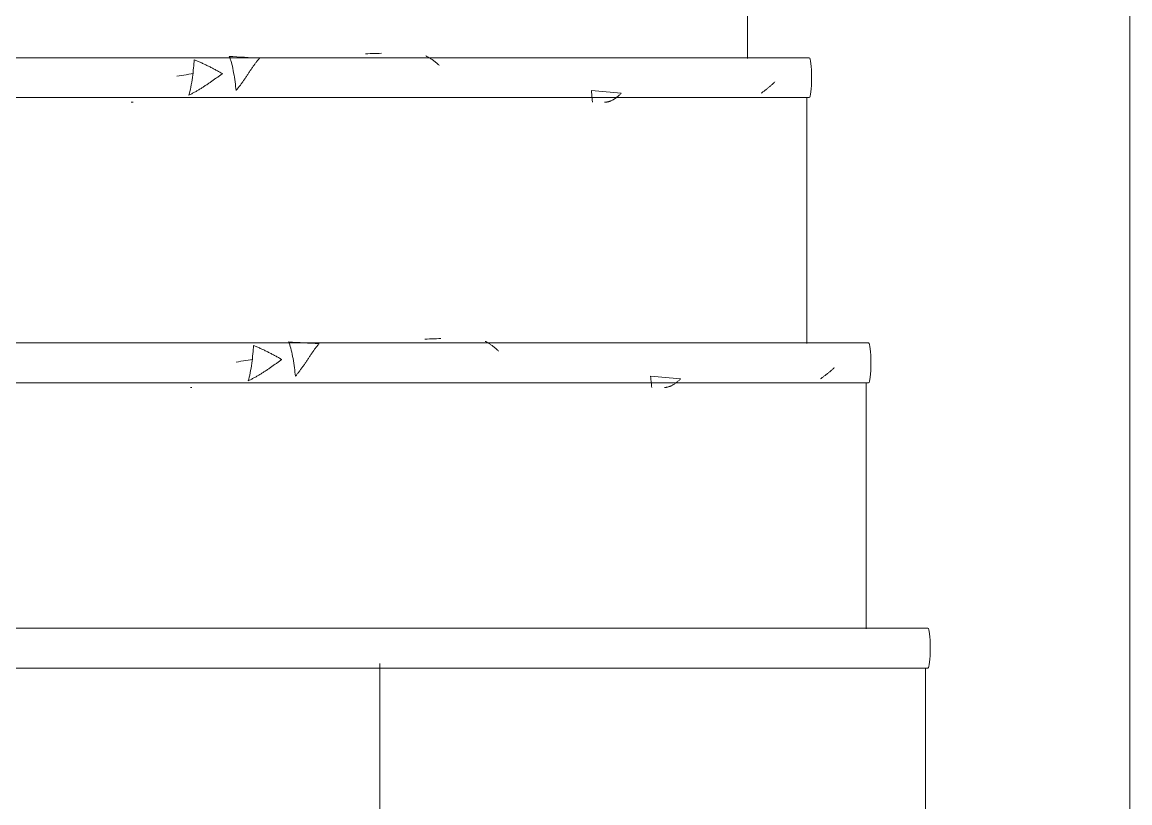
# Model space of a CAD drawing. Header units: millimetres. Extents: x -2100 to 124761, y -10432 to 93550.
# Drawn here: x 30971 to 31526, y -659 to -268 of the extents above; entities that cross this region are included whole.
import ezdxf

# ---------------------------------------------------------------- set-up
doc = ezdxf.new("R2010")
doc.units = ezdxf.units.MM
doc.linetypes.add('Centre', pattern=[31.75, 6.35, -4.7625, 15.875, -4.7625])
for name, color, linetype, lineweight in [('NET THAY 1', 41, 'Continuous', 5), ('NET-THAY', 2, 'Continuous', 9), ('TRUC', 225, 'Continuous', 5)]:
    doc.layers.add(name, color=color, linetype=linetype, lineweight=lineweight)

# ---------------------------------------------------------------- blocks, each defined once
blk = doc.blocks.new('FP_6-MẶT ĐỨNG TRỤC A-Q')
at = {"layer": 'NET THAY 1'}
for p, q in [((31424.51, -571.43), (22887.32, -571.43)), ((22887.32, -591.43), (31424.51, -591.43))]:
    blk.add_line(p, q, dxfattribs=at)
blk = doc.blocks.new('FP_7-MẶT ĐỨNG TRỤC A-Q')
at = {"layer": 'NET THAY 1'}
for p, q in [((31173.64, -426.64), (31172.48, -426.69)), ((31174.8, -426.59), (31173.64, -426.64)), ((31175.95, -426.55), (31174.8, -426.59)), ((31177.11, -426.51), (31175.95, -426.55)), ((31178.27, -426.47), (31177.11, -426.51)), ((31179.42, -426.43), (31178.27, -426.47)), ((31180.58, -426.4), (31179.42, -426.43)), ((31394.78, -428.57), (22887.32, -428.57)), ((31086.56, -431.79), (31086.47, -432.85)), ((31086.64, -430.8), (31086.56, -431.79)), ((31086.71, -429.89), (31086.64, -430.8)), ((31087.13, -430.03), (31086.71, -429.87)), ((31087.56, -430.2), (31087.13, -430.03)), ((31087.98, -430.38), (31087.56, -430.2)), ((31088.4, -430.55), (31087.98, -430.38)), ((31088.82, -430.73), (31088.4, -430.55)), ((31089.24, -430.91), (31088.82, -430.73)), ((31089.66, -431.1), (31089.24, -430.91)), ((31090.08, -431.29), (31089.66, -431.1)), ((31090.5, -431.47), (31090.08, -431.29)), ((31090.92, -431.67), (31090.5, -431.47)), ((31091.34, -431.86), (31090.92, -431.67)), ((31091.76, -432.06), (31091.34, -431.86)), ((31092.18, -432.26), (31091.76, -432.06)), ((31092.59, -432.46), (31092.18, -432.26)), ((31093.01, -432.66), (31092.59, -432.46)), ((31093.43, -432.87), (31093.01, -432.66)), ((31106.16, -428.18), (31104.25, -428.07)), ((31104.25, -428.07), (31104.54, -428.72)), ((31104.54, -428.72), (31104.82, -429.46)), ((31104.82, -429.46), (31105.08, -430.28)), ((31105.08, -430.28), (31105.34, -431.17)), ((31105.34, -431.17), (31105.59, -432.12)), ((31105.59, -432.12), (31105.83, -433.13)), ((31108.06, -428.29), (31106.16, -428.18)), ((31109.97, -428.4), (31108.06, -428.29)), ((31111.87, -428.52), (31109.97, -428.4)), ((31113.78, -428.64), (31111.87, -428.52)), ((31115.68, -428.76), (31113.78, -428.64)), ((31117.58, -428.89), (31115.68, -428.76)), ((31116.69, -432.57), (31116.48, -432.86)), ((31116.89, -432.28), (31116.69, -432.57)), ((31117.1, -432), (31116.89, -432.28)), ((31117.3, -431.72), (31117.1, -432)), ((31117.5, -431.44), (31117.3, -431.72)), ((31117.71, -431.18), (31117.5, -431.44)), ((31119.49, -429.02), (31117.58, -428.89)), ((31117.91, -430.91), (31117.71, -431.18)), ((31118.11, -430.65), (31117.91, -430.91)), ((31118.31, -430.4), (31118.11, -430.65)), ((31118.5, -430.15), (31118.31, -430.4)), ((31118.7, -429.91), (31118.5, -430.15)), ((31118.9, -429.68), (31118.7, -429.91)), ((31119.1, -429.45), (31118.9, -429.68)), ((31119.29, -429.23), (31119.1, -429.45)), ((31119.49, -429.02), (31119.29, -429.23)), ((31203.03, -427.93), (31202.74, -427.78)), ((31203.31, -428.08), (31203.03, -427.93)), ((31203.6, -428.23), (31203.31, -428.08)), ((31203.88, -428.39), (31203.6, -428.23)), ((31204.16, -428.56), (31203.88, -428.39)), ((31204.45, -428.73), (31204.16, -428.56)), ((31204.73, -428.91), (31204.45, -428.73)), ((31205.01, -429.1), (31204.73, -428.91)), ((31205.3, -429.28), (31205.01, -429.1)), ((31205.58, -429.48), (31205.3, -429.28)), ((31205.86, -429.68), (31205.58, -429.48)), ((31206.14, -429.88), (31205.86, -429.68)), ((31206.42, -430.09), (31206.14, -429.88)), ((31206.7, -430.3), (31206.42, -430.09)), ((31206.98, -430.52), (31206.7, -430.3)), ((31207.25, -430.74), (31206.98, -430.52)), ((31207.53, -430.97), (31207.25, -430.74)), ((31207.81, -431.2), (31207.53, -430.97)), ((31208.08, -431.44), (31207.81, -431.2)), ((31208.36, -431.68), (31208.08, -431.44)), ((31208.63, -431.92), (31208.36, -431.68)), ((31208.91, -432.17), (31208.63, -431.92)), ((31209.18, -432.42), (31208.91, -432.17)), ((31209.45, -432.67), (31209.18, -432.42)), ((31079.22, -437.96), (31078.04, -438.15)), ((31080.4, -437.77), (31079.22, -437.96)), ((31081.58, -437.58), (31080.4, -437.77)), ((31082.75, -437.38), (31081.58, -437.58)), ((31083.93, -437.19), (31082.75, -437.38)), ((31085.1, -437), (31083.93, -437.19)), ((31086.28, -436.81), (31085.1, -437)), ((31085.96, -437.55), (31085.8, -438.78)), ((31086.11, -436.33), (31085.96, -437.55)), ((31086.24, -435.13), (31086.11, -436.33)), ((31086.36, -433.97), (31086.24, -435.13)), ((31086.47, -432.85), (31086.36, -433.97)), ((31093.84, -433.08), (31093.43, -432.87)), ((31094.26, -433.29), (31093.84, -433.08)), ((31094.67, -433.5), (31094.26, -433.29)), ((31095.09, -433.71), (31094.67, -433.5)), ((31095.5, -433.93), (31095.09, -433.71)), ((31095.91, -434.15), (31095.5, -433.93)), ((31096.33, -434.37), (31095.91, -434.15)), ((31096.74, -434.59), (31096.33, -434.37)), ((31097.15, -434.81), (31096.74, -434.59)), ((31097.56, -435.03), (31097.15, -434.81)), ((31097.98, -435.25), (31097.56, -435.03)), ((31098.39, -435.48), (31097.98, -435.25)), ((31098.8, -435.71), (31098.39, -435.48)), ((31098.8, -438.32), (31098.46, -438.56)), ((31099.21, -435.93), (31098.8, -435.71)), ((31099.15, -438.07), (31098.8, -438.32)), ((31099.49, -437.83), (31099.15, -438.07)), ((31099.61, -436.16), (31099.21, -435.93)), ((31099.82, -437.58), (31099.49, -437.83)), ((31100.02, -436.39), (31099.61, -436.16)), ((31100.16, -437.34), (31099.82, -437.58)), ((31100.43, -436.62), (31100.02, -436.39)), ((31100.5, -437.1), (31100.16, -437.34)), ((31100.84, -436.85), (31100.43, -436.62)), ((31100.84, -436.85), (31100.5, -437.1)), ((31105.83, -433.13), (31106.06, -434.19)), ((31106.06, -434.19), (31106.27, -435.29)), ((31106.27, -435.29), (31106.47, -436.41)), ((31106.47, -436.41), (31106.66, -437.56)), ((31106.66, -437.56), (31106.84, -438.71)), ((31112.82, -438.3), (31112.6, -438.64)), ((31113.04, -437.97), (31112.82, -438.3)), ((31113.27, -437.64), (31113.04, -437.97)), ((31113.49, -437.3), (31113.27, -437.64)), ((31113.71, -436.97), (31113.49, -437.3)), ((31113.93, -436.64), (31113.71, -436.97)), ((31114.15, -436.32), (31113.93, -436.64)), ((31114.36, -435.99), (31114.15, -436.32)), ((31114.58, -435.66), (31114.36, -435.99)), ((31114.8, -435.34), (31114.58, -435.66)), ((31115.01, -435.02), (31114.8, -435.34)), ((31115.22, -434.7), (31115.01, -435.02)), ((31115.44, -434.39), (31115.22, -434.7)), ((31115.65, -434.08), (31115.44, -434.39)), ((31115.86, -433.77), (31115.65, -434.08)), ((31116.07, -433.46), (31115.86, -433.77)), ((31116.27, -433.16), (31116.07, -433.46)), ((31116.48, -432.86), (31116.27, -433.16)), ((31085.01, -443.55), (31084.78, -444.65)), ((31085.23, -442.4), (31085.01, -443.55)), ((31085.43, -441.22), (31085.23, -442.4)), ((31085.62, -440), (31085.43, -441.22)), ((31085.8, -438.78), (31085.62, -440)), ((31090.82, -443.77), (31090.47, -444)), ((31091.17, -443.55), (31090.82, -443.77)), ((31091.53, -443.33), (31091.17, -443.55)), ((31091.88, -443.1), (31091.53, -443.33)), ((31092.23, -442.87), (31091.88, -443.1)), ((31092.58, -442.64), (31092.23, -442.87)), ((31092.93, -442.41), (31092.58, -442.64)), ((31093.28, -442.18), (31092.93, -442.41)), ((31093.63, -441.94), (31093.28, -442.18)), ((31093.98, -441.71), (31093.63, -441.94)), ((31094.33, -441.47), (31093.98, -441.71)), ((31094.68, -441.23), (31094.33, -441.47)), ((31095.02, -440.99), (31094.68, -441.23)), ((31095.37, -440.75), (31095.02, -440.99)), ((31095.72, -440.51), (31095.37, -440.75)), ((31096.06, -440.27), (31095.72, -440.51)), ((31096.41, -440.02), (31096.06, -440.27)), ((31096.75, -439.78), (31096.41, -440.02)), ((31097.09, -439.54), (31096.75, -439.78)), ((31097.44, -439.29), (31097.09, -439.54)), ((31097.78, -439.05), (31097.44, -439.29)), ((31098.12, -438.81), (31097.78, -439.05)), ((31098.46, -438.56), (31098.12, -438.81)), ((31106.84, -438.71), (31107, -439.86)), ((31107, -439.86), (31107.15, -441.01)), ((31107.15, -441.01), (31107.29, -442.12)), ((31107.29, -442.12), (31107.42, -443.21)), ((31107.42, -443.21), (31107.53, -444.26)), ((31108.86, -443.8), (31108.61, -444.1)), ((31109.1, -443.49), (31108.86, -443.8)), ((31109.34, -443.18), (31109.1, -443.49)), ((31109.58, -442.87), (31109.34, -443.18)), ((31109.82, -442.56), (31109.58, -442.87)), ((31110.05, -442.24), (31109.82, -442.56)), ((31110.29, -441.92), (31110.05, -442.24)), ((31110.52, -441.6), (31110.29, -441.92)), ((31110.76, -441.28), (31110.52, -441.6)), ((31110.99, -440.95), (31110.76, -441.28)), ((31111.22, -440.62), (31110.99, -440.95)), ((31111.46, -440.3), (31111.22, -440.62)), ((31111.69, -439.96), (31111.46, -440.3)), ((31111.91, -439.63), (31111.69, -439.96)), ((31112.14, -439.3), (31111.91, -439.63)), ((31112.37, -438.97), (31112.14, -439.3)), ((31112.6, -438.64), (31112.37, -438.97)), ((31374.47, -443.7), (31374.18, -443.94)), ((31374.76, -443.46), (31374.47, -443.7)), ((31375.05, -443.22), (31374.76, -443.46)), ((31375.33, -442.97), (31375.05, -443.22)), ((31375.62, -442.73), (31375.33, -442.97)), ((31375.9, -442.48), (31375.62, -442.73)), ((31376.19, -442.23), (31375.9, -442.48)), ((31376.47, -441.98), (31376.19, -442.23)), ((31376.76, -441.73), (31376.47, -441.98)), ((31377.04, -441.47), (31376.76, -441.73)), ((31377.32, -441.22), (31377.04, -441.47)), ((31377.6, -440.96), (31377.32, -441.22)), ((22887.32, -448.57), (31394.78, -448.57)), ((31084.27, -446.65), (31084.01, -447.54)), ((31084.38, -447.35), (31084.01, -447.52)), ((31084.53, -445.69), (31084.27, -446.65)), ((31084.74, -447.18), (31084.38, -447.35)), ((31084.78, -444.65), (31084.53, -445.69)), ((31085.1, -447), (31084.74, -447.18)), ((31085.46, -446.82), (31085.1, -447)), ((31085.82, -446.64), (31085.46, -446.82)), ((31086.18, -446.45), (31085.82, -446.64)), ((31086.54, -446.26), (31086.18, -446.45)), ((31086.9, -446.07), (31086.54, -446.26)), ((31087.26, -445.88), (31086.9, -446.07)), ((31087.62, -445.68), (31087.26, -445.88)), ((31087.97, -445.48), (31087.62, -445.68)), ((31088.33, -445.27), (31087.97, -445.48)), ((31088.69, -445.07), (31088.33, -445.27)), ((31089.05, -444.86), (31088.69, -445.07)), ((31089.4, -444.64), (31089.05, -444.86)), ((31089.76, -444.43), (31089.4, -444.64)), ((31090.11, -444.21), (31089.76, -444.43)), ((31090.47, -444), (31090.11, -444.21)), ((31107.53, -444.26), (31107.63, -445.26)), ((31107.88, -444.97), (31107.63, -445.25)), ((31108.13, -444.68), (31107.88, -444.97)), ((31108.37, -444.39), (31108.13, -444.68)), ((31108.61, -444.1), (31108.37, -444.39)), ((31287.48, -445.44), (31285.61, -445.27)), ((31285.61, -445.27), (31285.7, -446.18)), ((31285.7, -446.18), (31285.78, -447.03)), ((31285.78, -447.03), (31285.85, -447.8)), ((31285.85, -447.8), (31285.91, -448.51)), ((31285.91, -448.51), (31285.96, -449.12)), ((31285.96, -449.12), (31286.01, -449.66)), ((31289.35, -445.61), (31287.48, -445.44)), ((31291.22, -445.77), (31289.35, -445.61)), ((31293.09, -445.94), (31291.22, -445.77)), ((31294.96, -446.1), (31293.09, -445.94)), ((31296.83, -446.26), (31294.96, -446.1)), ((31298.7, -446.42), (31296.83, -446.26)), ((31297.25, -449.31), (31296.99, -449.47)), ((31297.51, -449.15), (31297.25, -449.31)), ((31297.76, -448.97), (31297.51, -449.15)), ((31298.02, -448.79), (31297.76, -448.97)), ((31298.28, -448.6), (31298.02, -448.79)), ((31298.54, -448.4), (31298.28, -448.6)), ((31298.79, -448.2), (31298.54, -448.4)), ((31300.57, -446.58), (31298.7, -446.42)), ((31299.05, -447.99), (31298.79, -448.2)), ((31299.3, -447.77), (31299.05, -447.99)), ((31299.56, -447.54), (31299.3, -447.77)), ((31299.81, -447.31), (31299.56, -447.54)), ((31300.06, -447.07), (31299.81, -447.31)), ((31300.31, -446.83), (31300.06, -447.07)), ((31300.57, -446.58), (31300.31, -446.83)), ((31370.97, -446.36), (31370.68, -446.56)), ((31371.27, -446.16), (31370.97, -446.36)), ((31371.56, -445.95), (31371.27, -446.16)), ((31371.85, -445.74), (31371.56, -445.95)), ((31372.15, -445.52), (31371.85, -445.74)), ((31372.44, -445.3), (31372.15, -445.52)), ((31372.73, -445.08), (31372.44, -445.3)), ((31373.02, -444.86), (31372.73, -445.08)), ((31373.31, -444.63), (31373.02, -444.86)), ((31373.6, -444.4), (31373.31, -444.63)), ((31373.89, -444.17), (31373.6, -444.4)), ((31374.18, -443.94), (31373.89, -444.17)), ((31055.31, -450.87), (31055.09, -450.85)), ((31055.53, -450.89), (31055.31, -450.87)), ((31055.75, -450.9), (31055.53, -450.89)), ((31286.01, -449.66), (31286.06, -450.1)), ((31286.06, -450.1), (31286.1, -450.45)), ((31286.1, -450.45), (31286.13, -450.7)), ((31286.13, -450.7), (31286.17, -450.85)), ((31292.78, -450.88), (31292.52, -450.9)), ((31293.05, -450.86), (31292.78, -450.88)), ((31293.31, -450.83), (31293.05, -450.86)), ((31293.58, -450.79), (31293.31, -450.83)), ((31293.84, -450.74), (31293.58, -450.79)), ((31294.1, -450.68), (31293.84, -450.74)), ((31294.37, -450.61), (31294.1, -450.68)), ((31294.63, -450.54), (31294.37, -450.61)), ((31294.89, -450.45), (31294.63, -450.54)), ((31295.16, -450.36), (31294.89, -450.45)), ((31295.42, -450.26), (31295.16, -450.36)), ((31295.68, -450.15), (31295.42, -450.26)), ((31295.94, -450.03), (31295.68, -450.15)), ((31296.21, -449.9), (31295.94, -450.03)), ((31296.47, -449.77), (31296.21, -449.9)), ((31296.73, -449.62), (31296.47, -449.77)), ((31296.99, -449.47), (31296.73, -449.62))]:
    blk.add_line(p, q, dxfattribs=at)
blk = doc.blocks.new('FP_8-MẶT ĐỨNG TRỤC A-Q')
at = {"layer": 'NET THAY 1'}
for p, q in [((31365.06, -285.71), (22887.32, -285.71)), ((31056.88, -287.69), (31056.8, -288.66)), ((31056.95, -286.8), (31056.88, -287.69)), ((31057.37, -286.94), (31056.95, -286.78)), ((31057.8, -287.11), (31057.37, -286.94)), ((31058.22, -287.28), (31057.8, -287.11)), ((31058.64, -287.45), (31058.22, -287.28)), ((31059.06, -287.62), (31058.64, -287.45)), ((31059.48, -287.8), (31059.06, -287.62)), ((31059.91, -287.98), (31059.48, -287.8)), ((31060.33, -288.16), (31059.91, -287.98)), ((31060.75, -288.35), (31060.33, -288.16)), ((31061.17, -288.54), (31060.75, -288.35)), ((31076.39, -285.15), (31074.49, -285.04)), ((31074.49, -285.05), (31074.78, -285.67)), ((31074.78, -285.67), (31075.05, -286.39)), ((31075.05, -286.39), (31075.33, -287.18)), ((31075.33, -287.18), (31075.59, -288.05)), ((31075.59, -288.05), (31075.84, -288.99)), ((31078.3, -285.25), (31076.39, -285.15)), ((31080.2, -285.36), (31078.3, -285.25)), ((31082.11, -285.48), (31080.2, -285.36)), ((31084.01, -285.59), (31082.11, -285.48)), ((31085.92, -285.71), (31084.01, -285.59)), ((31087.82, -285.83), (31085.92, -285.71)), ((31087.75, -288.32), (31087.55, -288.59)), ((31087.95, -288.06), (31087.75, -288.32)), ((31089.72, -285.95), (31087.82, -285.83)), ((31088.15, -287.8), (31087.95, -288.06)), ((31088.35, -287.55), (31088.15, -287.8)), ((31088.55, -287.3), (31088.35, -287.55)), ((31088.75, -287.06), (31088.55, -287.3)), ((31088.94, -286.82), (31088.75, -287.06)), ((31089.14, -286.6), (31088.94, -286.82)), ((31089.33, -286.38), (31089.14, -286.6)), ((31089.53, -286.16), (31089.33, -286.38)), ((31089.72, -285.95), (31089.53, -286.16)), ((31143.87, -283.7), (31142.71, -283.75)), ((31145.03, -283.66), (31143.87, -283.7)), ((31146.18, -283.62), (31145.03, -283.66)), ((31147.34, -283.59), (31146.18, -283.62)), ((31148.5, -283.55), (31147.34, -283.59)), ((31149.65, -283.52), (31148.5, -283.55)), ((31150.81, -283.5), (31149.65, -283.52)), ((31173.26, -284.91), (31172.97, -284.77)), ((31173.55, -285.05), (31173.26, -284.91)), ((31173.83, -285.2), (31173.55, -285.05)), ((31174.12, -285.35), (31173.83, -285.2)), ((31174.4, -285.52), (31174.12, -285.35)), ((31174.68, -285.68), (31174.4, -285.52)), ((31174.97, -285.85), (31174.68, -285.68)), ((31175.25, -286.03), (31174.97, -285.85)), ((31175.53, -286.21), (31175.25, -286.03)), ((31175.82, -286.4), (31175.53, -286.21)), ((31176.1, -286.59), (31175.82, -286.4)), ((31176.38, -286.79), (31176.1, -286.59)), ((31176.66, -287), (31176.38, -286.79)), ((31176.94, -287.2), (31176.66, -287)), ((31177.22, -287.42), (31176.94, -287.2)), ((31177.5, -287.63), (31177.22, -287.42)), ((31177.77, -287.86), (31177.5, -287.63)), ((31178.05, -288.08), (31177.77, -287.86)), ((31178.33, -288.31), (31178.05, -288.08)), ((31178.61, -288.55), (31178.33, -288.31)), ((31054.19, -294.01), (31053.02, -294.2)), ((31055.37, -293.82), (31054.19, -294.01)), ((31056.54, -293.63), (31055.37, -293.82)), ((31056.37, -293.15), (31056.23, -294.36)), ((31056.5, -291.96), (31056.37, -293.15)), ((31056.61, -290.81), (31056.5, -291.96)), ((31056.72, -289.7), (31056.61, -290.81)), ((31056.8, -288.66), (31056.72, -289.7)), ((31061.59, -288.73), (31061.17, -288.54)), ((31062, -288.92), (31061.59, -288.73)), ((31062.42, -289.12), (31062, -288.92)), ((31062.84, -289.32), (31062.42, -289.12)), ((31063.26, -289.52), (31062.84, -289.32)), ((31063.68, -289.72), (31063.26, -289.52)), ((31064.09, -289.93), (31063.68, -289.72)), ((31064.51, -290.13), (31064.09, -289.93)), ((31064.92, -290.34), (31064.51, -290.13)), ((31065.34, -290.55), (31064.92, -290.34)), ((31065.75, -290.77), (31065.34, -290.55)), ((31066.17, -290.98), (31065.75, -290.77)), ((31066.58, -291.2), (31066.17, -290.98)), ((31067, -291.42), (31066.58, -291.2)), ((31067.41, -291.64), (31067, -291.42)), ((31067.82, -291.86), (31067.41, -291.64)), ((31068.23, -292.08), (31067.82, -291.86)), ((31068.64, -292.3), (31068.23, -292.08)), ((31069.05, -292.53), (31068.64, -292.3)), ((31069.46, -292.76), (31069.05, -292.53)), ((31069.87, -292.98), (31069.46, -292.76)), ((31070.28, -293.21), (31069.87, -292.98)), ((31070.69, -293.44), (31070.28, -293.21)), ((31070.76, -293.91), (31070.43, -294.15)), ((31071.1, -293.67), (31070.69, -293.44)), ((31071.1, -293.67), (31070.76, -293.91)), ((31075.84, -288.99), (31076.08, -289.98)), ((31076.08, -289.98), (31076.31, -291.03)), ((31076.31, -291.03), (31076.53, -292.11)), ((31076.53, -292.11), (31076.73, -293.23)), ((31076.73, -293.23), (31076.93, -294.37)), ((31083.97, -293.79), (31083.75, -294.12)), ((31084.19, -293.46), (31083.97, -293.79)), ((31084.41, -293.13), (31084.19, -293.46)), ((31084.62, -292.81), (31084.41, -293.13)), ((31084.84, -292.49), (31084.62, -292.81)), ((31085.05, -292.17), (31084.84, -292.49)), ((31085.27, -291.85), (31085.05, -292.17)), ((31085.48, -291.53), (31085.27, -291.85)), ((31085.69, -291.22), (31085.48, -291.53)), ((31085.9, -290.91), (31085.69, -291.22)), ((31086.11, -290.61), (31085.9, -290.91)), ((31086.32, -290.31), (31086.11, -290.61)), ((31086.52, -290.01), (31086.32, -290.31)), ((31086.73, -289.72), (31086.52, -290.01)), ((31086.94, -289.43), (31086.73, -289.72)), ((31087.14, -289.14), (31086.94, -289.43)), ((31087.34, -288.86), (31087.14, -289.14)), ((31087.55, -288.59), (31087.34, -288.86)), ((31178.88, -288.79), (31178.61, -288.55)), ((31179.16, -289.03), (31178.88, -288.79)), ((31179.43, -289.28), (31179.16, -289.03)), ((31179.7, -289.53), (31179.43, -289.28)), ((31049.49, -294.77), (31048.31, -294.97)), ((31050.66, -294.58), (31049.49, -294.77)), ((31051.84, -294.39), (31050.66, -294.58)), ((31053.02, -294.2), (31051.84, -294.39)), ((31055.51, -299.23), (31055.29, -300.39)), ((31055.71, -298.03), (31055.51, -299.23)), ((31055.9, -296.82), (31055.71, -298.03)), ((31056.07, -295.59), (31055.9, -296.82)), ((31056.23, -294.36), (31056.07, -295.59)), ((31062.86, -299.47), (31062.51, -299.7)), ((31063.21, -299.24), (31062.86, -299.47)), ((31063.56, -299), (31063.21, -299.24)), ((31063.91, -298.77), (31063.56, -299)), ((31064.26, -298.53), (31063.91, -298.77)), ((31064.6, -298.29), (31064.26, -298.53)), ((31064.95, -298.05), (31064.6, -298.29)), ((31065.3, -297.81), (31064.95, -298.05)), ((31065.64, -297.57), (31065.3, -297.81)), ((31065.99, -297.33), (31065.64, -297.57)), ((31066.33, -297.08), (31065.99, -297.33)), ((31066.68, -296.84), (31066.33, -297.08)), ((31067.02, -296.6), (31066.68, -296.84)), ((31067.36, -296.35), (31067.02, -296.6)), ((31067.71, -296.11), (31067.36, -296.35)), ((31068.05, -295.86), (31067.71, -296.11)), ((31068.39, -295.62), (31068.05, -295.86)), ((31068.73, -295.37), (31068.39, -295.62)), ((31069.07, -295.13), (31068.73, -295.37)), ((31069.41, -294.88), (31069.07, -295.13)), ((31069.75, -294.64), (31069.41, -294.88)), ((31070.09, -294.4), (31069.75, -294.64)), ((31070.43, -294.15), (31070.09, -294.4)), ((31076.93, -294.37), (31077.11, -295.52)), ((31077.11, -295.52), (31077.27, -296.68)), ((31077.27, -296.68), (31077.43, -297.82)), ((31077.43, -297.82), (31077.57, -298.95)), ((31077.57, -298.95), (31077.7, -300.05)), ((31080.1, -299.39), (31079.86, -299.71)), ((31080.33, -299.07), (31080.1, -299.39)), ((31080.57, -298.75), (31080.33, -299.07)), ((31080.8, -298.42), (31080.57, -298.75)), ((31081.03, -298.1), (31080.8, -298.42)), ((31081.27, -297.77), (31081.03, -298.1)), ((31081.5, -297.44), (31081.27, -297.77)), ((31081.73, -297.11), (31081.5, -297.44)), ((31081.96, -296.78), (31081.73, -297.11)), ((31082.19, -296.45), (31081.96, -296.78)), ((31082.41, -296.11), (31082.19, -296.45)), ((31082.64, -295.78), (31082.41, -296.11)), ((31082.86, -295.45), (31082.64, -295.78)), ((31083.09, -295.11), (31082.86, -295.45)), ((31083.31, -294.78), (31083.09, -295.11)), ((31083.53, -294.45), (31083.31, -294.78)), ((31083.75, -294.12), (31083.53, -294.45)), ((31345.9, -299.56), (31345.61, -299.81)), ((31346.18, -299.31), (31345.9, -299.56)), ((31346.47, -299.06), (31346.18, -299.31)), ((31346.75, -298.8), (31346.47, -299.06)), ((31347.03, -298.55), (31346.75, -298.8)), ((31347.32, -298.29), (31347.03, -298.55)), ((31347.6, -298.04), (31347.32, -298.29)), ((31347.88, -297.78), (31347.6, -298.04)), ((31054.57, -303.54), (31054.3, -304.45)), ((31054.67, -304.26), (31054.31, -304.44)), ((31054.82, -302.56), (31054.57, -303.54)), ((31055.03, -304.08), (31054.67, -304.26)), ((31055.06, -301.5), (31054.82, -302.56)), ((31055.39, -303.9), (31055.03, -304.08)), ((31055.29, -300.39), (31055.06, -301.5)), ((31055.75, -303.72), (31055.39, -303.9)), ((31056.11, -303.53), (31055.75, -303.72)), ((31056.47, -303.34), (31056.11, -303.53)), ((31056.83, -303.15), (31056.47, -303.34)), ((31057.19, -302.95), (31056.83, -303.15)), ((31057.55, -302.75), (31057.19, -302.95)), ((31057.91, -302.55), (31057.55, -302.75)), ((31058.26, -302.34), (31057.91, -302.55)), ((31058.62, -302.13), (31058.26, -302.34)), ((31058.98, -301.92), (31058.62, -302.13)), ((31059.33, -301.71), (31058.98, -301.92)), ((31059.69, -301.5), (31059.33, -301.71)), ((31060.04, -301.28), (31059.69, -301.5)), ((31060.4, -301.06), (31060.04, -301.28)), ((31060.75, -300.84), (31060.4, -301.06)), ((31061.1, -300.62), (31060.75, -300.84)), ((31061.46, -300.39), (31061.1, -300.62)), ((31061.81, -300.16), (31061.46, -300.39)), ((31062.16, -299.93), (31061.81, -300.16)), ((31062.51, -299.7), (31062.16, -299.93)), ((31077.7, -300.05), (31077.82, -301.11)), ((31077.82, -301.11), (31077.92, -302.12)), ((31078.17, -301.83), (31077.92, -302.11)), ((31078.41, -301.54), (31078.17, -301.83)), ((31078.66, -301.24), (31078.41, -301.54)), ((31078.9, -300.94), (31078.66, -301.24)), ((31079.14, -300.64), (31078.9, -300.94)), ((31079.38, -300.33), (31079.14, -300.64)), ((31079.62, -300.02), (31079.38, -300.33)), ((31079.86, -299.71), (31079.62, -300.02)), ((31257.77, -302.3), (31255.9, -302.13)), ((31255.9, -302.14), (31255.99, -303.09)), ((31255.99, -303.09), (31256.07, -303.97)), ((31256.07, -303.97), (31256.15, -304.79)), ((31256.15, -304.79), (31256.21, -305.52)), ((31259.64, -302.48), (31257.77, -302.3)), ((31261.51, -302.65), (31259.64, -302.48)), ((31263.38, -302.81), (31261.51, -302.65)), ((31265.25, -302.98), (31263.38, -302.81)), ((31267.12, -303.15), (31265.25, -302.98)), ((31268.99, -303.31), (31267.12, -303.15)), ((31269.09, -305.13), (31268.84, -305.34)), ((31270.86, -303.47), (31268.99, -303.31)), ((31269.35, -304.91), (31269.09, -305.13)), ((31269.6, -304.69), (31269.35, -304.91)), ((31269.85, -304.46), (31269.6, -304.69)), ((31270.11, -304.22), (31269.85, -304.46)), ((31270.36, -303.97), (31270.11, -304.22)), ((31270.61, -303.72), (31270.36, -303.97)), ((31270.86, -303.47), (31270.61, -303.72)), ((31341.27, -303.25), (31340.97, -303.45)), ((31341.56, -303.04), (31341.27, -303.25)), ((31341.85, -302.82), (31341.56, -303.04)), ((31342.15, -302.61), (31341.85, -302.82)), ((31342.44, -302.39), (31342.15, -302.61)), ((31342.73, -302.17), (31342.44, -302.39)), ((31343.02, -301.94), (31342.73, -302.17)), ((31343.31, -301.72), (31343.02, -301.94)), ((31343.6, -301.48), (31343.31, -301.72)), ((31343.89, -301.25), (31343.6, -301.48)), ((31344.18, -301.02), (31343.89, -301.25)), ((31344.47, -300.78), (31344.18, -301.02)), ((31344.75, -300.54), (31344.47, -300.78)), ((31345.04, -300.3), (31344.75, -300.54)), ((31345.33, -300.05), (31345.04, -300.3)), ((31345.61, -299.81), (31345.33, -300.05)), ((22887.32, -305.71), (31365.06, -305.71)), ((31025.58, -307.98), (31025.4, -307.95)), ((31025.77, -308), (31025.58, -307.98)), ((31025.96, -308.02), (31025.77, -308)), ((31026.15, -308.03), (31025.96, -308.02)), ((31026.33, -308.04), (31026.15, -308.03)), ((31256.21, -305.52), (31256.27, -306.17)), ((31256.27, -306.17), (31256.32, -306.73)), ((31256.32, -306.73), (31256.37, -307.2)), ((31256.37, -307.2), (31256.41, -307.57)), ((31256.41, -307.57), (31256.45, -307.83)), ((31256.45, -307.83), (31256.48, -307.99)), ((31262.83, -308.02), (31262.56, -308.04)), ((31263.09, -308), (31262.83, -308.02)), ((31263.36, -307.97), (31263.09, -308)), ((31263.62, -307.93), (31263.36, -307.97)), ((31263.88, -307.88), (31263.62, -307.93)), ((31264.15, -307.82), (31263.88, -307.88)), ((31264.41, -307.76), (31264.15, -307.82)), ((31264.68, -307.68), (31264.41, -307.76)), ((31264.94, -307.6), (31264.68, -307.68)), ((31265.2, -307.5), (31264.94, -307.6)), ((31265.46, -307.4), (31265.2, -307.5)), ((31265.73, -307.29), (31265.46, -307.4)), ((31265.99, -307.17), (31265.73, -307.29)), ((31266.25, -307.05), (31265.99, -307.17)), ((31266.51, -306.91), (31266.25, -307.05)), ((31266.77, -306.77), (31266.51, -306.91)), ((31267.03, -306.62), (31266.77, -306.77)), ((31267.29, -306.46), (31267.03, -306.62)), ((31267.55, -306.29), (31267.29, -306.46)), ((31267.81, -306.11), (31267.55, -306.29)), ((31268.07, -305.93), (31267.81, -306.11)), ((31268.32, -305.74), (31268.07, -305.93)), ((31268.58, -305.55), (31268.32, -305.74)), ((31268.84, -305.34), (31268.58, -305.55))]:
    blk.add_line(p, q, dxfattribs=at)

msp = doc.modelspace()

# ---------------------------------------------------------------- linework, layer by layer
at = {"layer": 'NET THAY 1'}
for p, q in [((31334.14, -162.86), (31334.14, -286.06)), ((31363.87, -305.71), (31363.87, -428.91)), ((31393.6, -448.57), (31393.6, -571.77)), ((31423.32, -591.43), (31423.32, -714.63))]:
    msp.add_line(p, q, dxfattribs=at)
for centre in [(31365.06, -295.71), (31394.78, -438.57), (31424.51, -581.43)]:
    msp.add_ellipse(centre, major_axis=(0, 10), ratio=0.118908, start_param=3.141593, end_param=6.283185, dxfattribs=at)
at = {"layer": 'NET-THAY'}
msp.add_line((31525.65, -1000), (31525.65, 0), dxfattribs=at)
at = {"layer": 'TRUC', "linetype": 'Centre', "ltscale": 75}
msp.add_line((31149.94, -5827.82), (31149.94, 93540.4), dxfattribs=at)

# ---------------------------------------------------------------- block references
at = {"layer": 'NET THAY 1'}
for name in ['FP_8-MẶT ĐỨNG TRỤC A-Q', 'FP_7-MẶT ĐỨNG TRỤC A-Q', 'FP_6-MẶT ĐỨNG TRỤC A-Q']:
    msp.add_blockref(name, (0, 0), dxfattribs=at)

doc.saveas('drawing.dxf')
